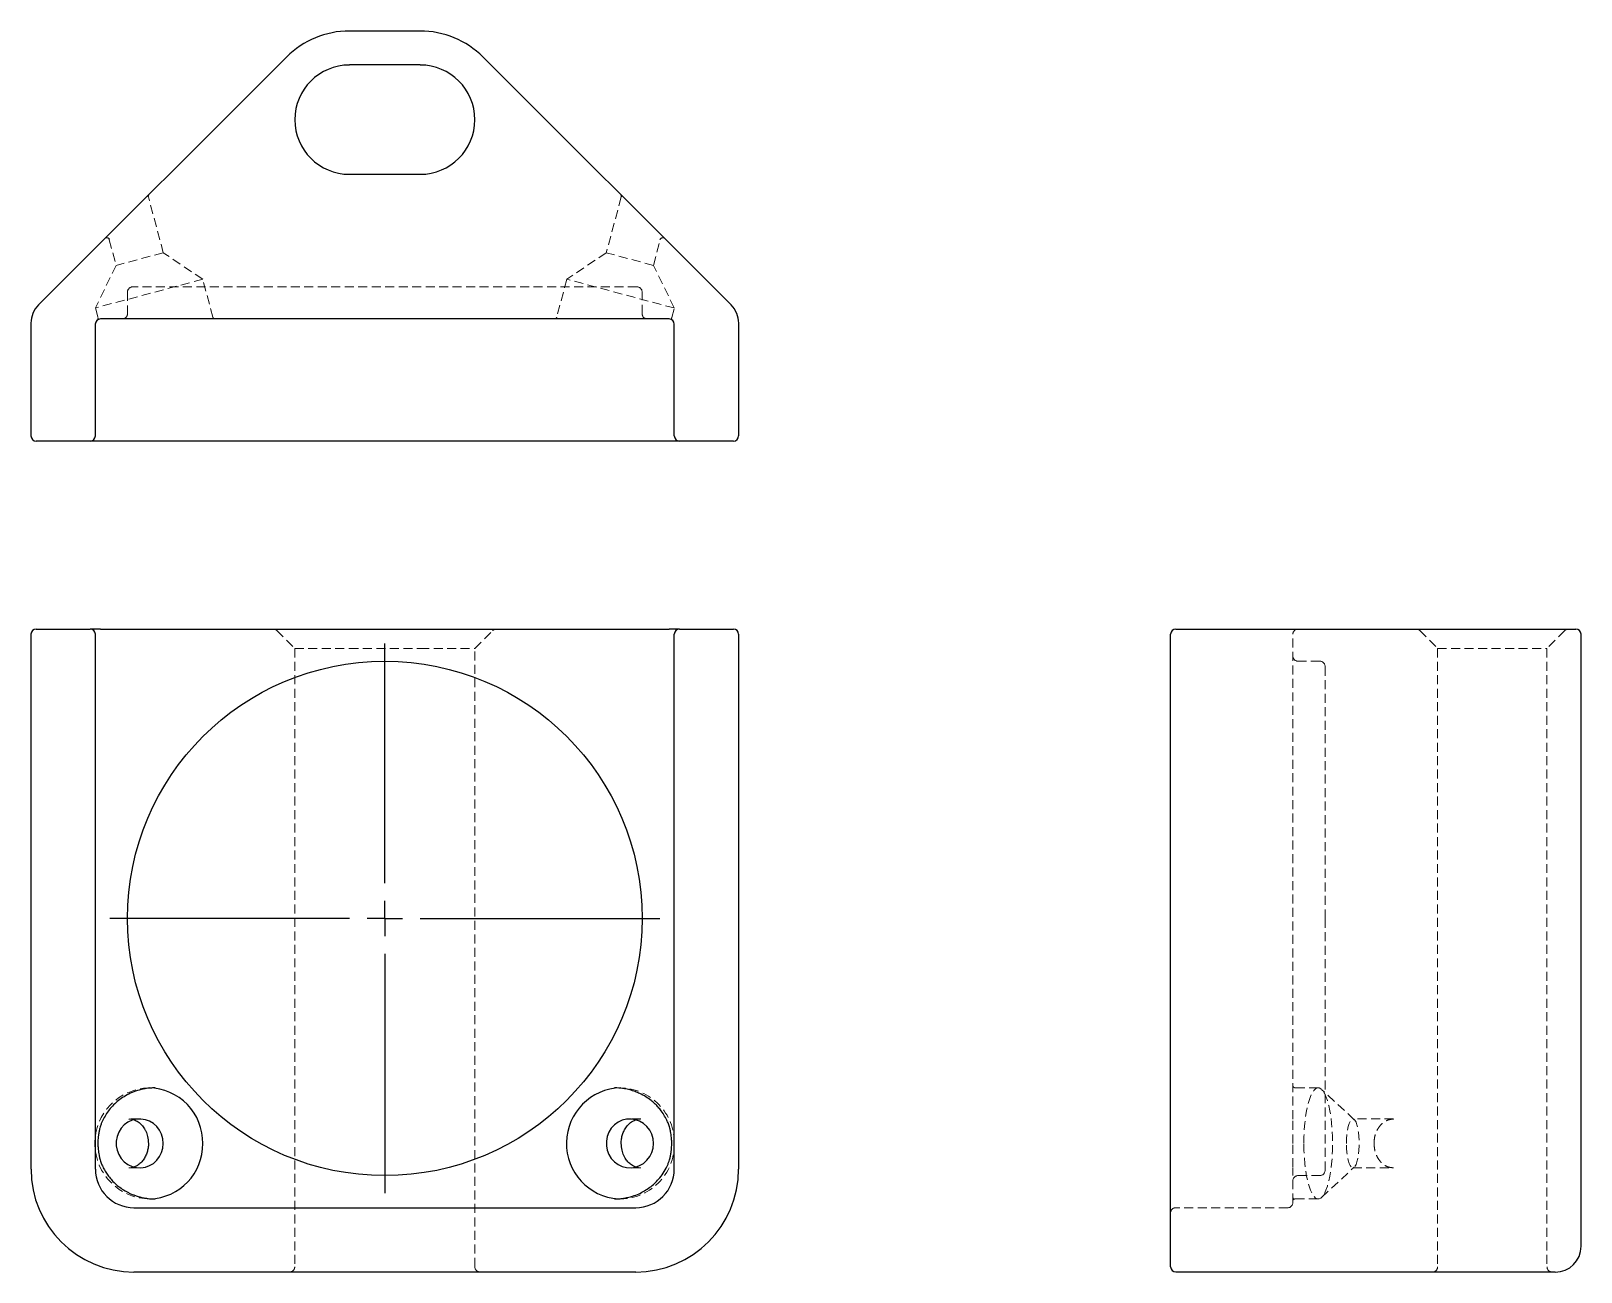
# Model space of a CAD drawing. Header units: millimetres. Extents: x 33 to 252, y 12 to 187.
import ezdxf

# ---------------------------------------------------------------- set-up
doc = ezdxf.new("R2010")
doc.units = ezdxf.units.MM
doc.linetypes.add('HIDDEN', pattern=[1.905, 1.27, -0.635])
doc.layers.add('10', color=7, linetype='Continuous')

# ---------------------------------------------------------------- blocks, each defined once
blk = doc.blocks.new('SW_CENTERMARKSYMBOL_0')
at = {"layer": '10', "color": 0}
for p, q in [((0, 5), (0, 38.85)), ((0, 0), (0, 2.5)), ((-5, 0), (-38.85, 0)), ((0, 0), (-2.5, 0)), ((0, 0), (0, -2.5)), ((0, 0), (2.5, 0)), ((5, 0), (38.85, 0)), ((0, -5), (0, -38.85))]:
    blk.add_line(p, q, dxfattribs=at)

msp = doc.modelspace()

# ---------------------------------------------------------------- linework, layer by layer
at = {"color": 7, "linetype": 'Continuous', "lineweight": 25}
for p, q in [((78, 186.99), (88, 186.99)), ((34.08, 148.26), (69.14, 183.32)), ((88, 182.18), (78, 182.18)), ((96.86, 183.32), (131.92, 148.26)), ((78, 166.73), (88, 166.73)), ((33.02, 129.74), (33.02, 145.68)), ((42.1, 145.55), (42.1, 129.74)), ((123.17, 146.28), (42.83, 146.28)), ((123.9, 129.74), (123.9, 145.55)), ((132.98, 145.68), (132.98, 129.74)), ((41.38, 129.01), (33.74, 129.01)), ((47.56, 129.01), (41.38, 129.01)), ((118.44, 129.01), (47.56, 129.01)), ((124.62, 129.01), (118.44, 129.01)), ((132.26, 129.01), (124.62, 129.01)), ((33.02, 26.11), (33.02, 101.72)), ((33.74, 102.45), (41.38, 102.45)), ((42.83, 102.45), (41.38, 102.45)), ((42.1, 101.72), (42.1, 26.11)), ((42.83, 102.45), (123.17, 102.45)), ((124.62, 102.45), (123.17, 102.45)), ((123.9, 26.11), (123.9, 101.72)), ((124.62, 102.45), (132.26, 102.45)), ((132.98, 101.72), (132.98, 26.11)), ((194.01, 26.11), (194.01, 101.72)), ((194.74, 102.45), (210.68, 102.45)), ((210.68, 102.45), (212.74, 102.45)), ((212.74, 102.45), (247.8, 102.45)), ((247.8, 102.45), (251.26, 102.45)), ((251.99, 15.2), (251.99, 101.72)), ((194.01, 12.3), (194.01, 26.11)), ((47.56, 20.66), (118.44, 20.66)), ((118.44, 11.57), (47.56, 11.57)), ((221.59, 11.57), (194.74, 11.57)), ((245.74, 11.57), (221.59, 11.57)), ((248.35, 11.57), (245.74, 11.57))]:
    msp.add_line(p, q, dxfattribs=at)
at = {"color": 7, "linetype": 'HIDDEN', "lineweight": 18}
for p, q in [((51.71, 155.64), (49.6, 163.52)), ((116.4, 163.52), (114.29, 155.64)), ((44.08, 157.48), (45.05, 153.86)), ((51.71, 155.64), (45.05, 153.86)), ((57.27, 151.9), (51.71, 155.64)), ((114.29, 155.64), (108.73, 151.9)), ((120.95, 153.86), (114.29, 155.64)), ((120.95, 153.86), (121.92, 157.48)), ((45.05, 153.86), (42.11, 147.83)), ((123.89, 147.83), (120.95, 153.86)), ((57.27, 151.9), (42.11, 147.83)), ((58.71, 146.53), (57.27, 151.9)), ((108.73, 151.9), (107.29, 146.53)), ((123.89, 147.83), (108.73, 151.9)), ((46.65, 150.1), (46.65, 147.01)), ((118.62, 150.83), (47.38, 150.83)), ((119.35, 147.01), (119.35, 150.1)), ((42.11, 147.83), (42.47, 146.48)), ((123.53, 146.48), (123.89, 147.83)), ((67.76, 102.23), (70.28, 99.72)), ((95.72, 99.72), (98.24, 102.23)), ((211.28, 33.18), (211.28, 101.72)), ((229.22, 102.23), (231.73, 99.72)), ((249.69, 102.23), (247.18, 99.72)), ((70.28, 99.72), (78, 99.72)), ((70.28, 99.72), (70.28, 12.3)), ((78, 99.72), (88, 99.72)), ((88, 99.72), (95.72, 99.72)), ((95.72, 12.3), (95.72, 99.72)), ((231.73, 99.72), (247.18, 99.72)), ((231.73, 99.72), (231.73, 12.3)), ((247.18, 99.72), (247.18, 12.3)), ((215.1, 97.9), (212.01, 97.9)), ((215.83, 61.55), (215.83, 97.18)), ((215.83, 25.93), (215.83, 61.55)), ((50.55, 37.59), (49.69, 37.59)), ((116.31, 37.59), (115.45, 37.59)), ((211.65, 37.59), (211.64, 37.59)), ((214.86, 37.59), (211.65, 37.59)), ((219.96, 33.1), (215.34, 37.38)), ((48.38, 33.2), (46.84, 33.2)), ((119.16, 33.2), (117.62, 33.2)), ((225.5, 33.2), (219.75, 33.2)), ((46.84, 26.29), (48.38, 26.29)), ((117.62, 26.29), (119.16, 26.29)), ((211.28, 26.11), (211.28, 26.31)), ((215.34, 22.11), (219.96, 26.39)), ((219.75, 26.29), (225.5, 26.29)), ((211.28, 21.38), (211.28, 26.11)), ((212.01, 25.2), (215.1, 25.2)), ((211.65, 21.91), (211.64, 21.91)), ((49.69, 21.9), (50.55, 21.9)), ((115.45, 21.9), (116.31, 21.9)), ((210.55, 20.66), (194.74, 20.66)), ((211.65, 21.9), (214.86, 21.9))]:
    msp.add_line(p, q, dxfattribs=at)
at = {"color": 7, "linetype": 'HIDDEN', "lineweight": 18, "flags": 128}
for points in [[(212.83, 29.74), (212.85, 30.73), (212.9, 31.7), (212.98, 32.63), (213.08, 33.53), (213.22, 34.36), (213.38, 35.12), (213.57, 35.79), (213.78, 36.37), (214, 36.85), (214.24, 37.21), (214.48, 37.45), (214.74, 37.58), (214.99, 37.58), (215.24, 37.45), (215.49, 37.21), (215.73, 36.85), (215.95, 36.37), (216.16, 35.79), (216.34, 35.12), (216.51, 34.36), (216.64, 33.53), (216.75, 32.63), (216.83, 31.7), (216.88, 30.73), (216.9, 29.74), (216.88, 28.76), (216.83, 27.79), (216.75, 26.86), (216.64, 25.96), (216.51, 25.13), (216.34, 24.37), (216.16, 23.7), (215.95, 23.12), (215.73, 22.64), (215.49, 22.28), (215.24, 22.03), (214.99, 21.91), (214.74, 21.91), (214.48, 22.03), (214.24, 22.28), (214, 22.64), (213.78, 23.12), (213.57, 23.7), (213.38, 24.37), (213.22, 25.13), (213.08, 25.96), (212.98, 26.86), (212.9, 27.79), (212.85, 28.76), (212.83, 29.74)], [(218.86, 29.74), (218.87, 30.4), (218.92, 31.03), (219, 31.61), (219.1, 32.13), (219.23, 32.56), (219.38, 32.88), (219.54, 33.1), (219.71, 33.19), (219.88, 33.16), (220.04, 33.01), (220.2, 32.73), (220.34, 32.35), (220.45, 31.88), (220.54, 31.33), (220.61, 30.72), (220.64, 30.07), (220.64, 29.42), (220.61, 28.77), (220.54, 28.16), (220.45, 27.61), (220.34, 27.14), (220.2, 26.76), (220.04, 26.48), (219.88, 26.33), (219.71, 26.3), (219.54, 26.39), (219.38, 26.61), (219.23, 26.93), (219.1, 27.36), (219, 27.88), (218.92, 28.46), (218.87, 29.09), (218.86, 29.74)]]:
    msp.add_lwpolyline(points, dxfattribs=at)
at = {"color": 7, "linetype": 'Continuous', "lineweight": 25, "flags": 128}
for points in [[(51.71, 29.74), (51.65, 30.4), (51.47, 31.03), (51.18, 31.61), (50.79, 32.13), (50.31, 32.56), (49.76, 32.88), (49.17, 33.1), (48.54, 33.19), (47.91, 33.16), (47.29, 33.01), (46.71, 32.73), (46.2, 32.35), (45.76, 31.88), (45.42, 31.33), (45.18, 30.72), (45.06, 30.07), (45.06, 29.42), (45.18, 28.77), (45.42, 28.16), (45.76, 27.61), (46.2, 27.14), (46.71, 26.76), (47.29, 26.48), (47.91, 26.33), (48.54, 26.3), (49.17, 26.39), (49.76, 26.61), (50.31, 26.93), (50.79, 27.36), (51.18, 27.88), (51.47, 28.46), (51.65, 29.09), (51.71, 29.74)], [(120.95, 29.74), (120.89, 30.4), (120.71, 31.03), (120.42, 31.61), (120.03, 32.13), (119.55, 32.56), (119, 32.88), (118.41, 33.1), (117.78, 33.19), (117.15, 33.16), (116.53, 33.01), (115.95, 32.73), (115.44, 32.35), (115, 31.88), (114.66, 31.33), (114.42, 30.72), (114.3, 30.07), (114.3, 29.42), (114.42, 28.77), (114.66, 28.16), (115, 27.61), (115.44, 27.14), (115.95, 26.76), (116.53, 26.48), (117.15, 26.33), (117.78, 26.3), (118.41, 26.39), (119, 26.61), (119.55, 26.93), (120.03, 27.36), (120.42, 27.88), (120.71, 28.46), (120.89, 29.09), (120.95, 29.74)]]:
    msp.add_lwpolyline(points, dxfattribs=at)
at = {"color": 7, "linetype": 'Continuous', "lineweight": 25}
msp.add_circle((83, 61.55), 36.35, dxfattribs=at)
for centre, radius, start, end in [((78, 174.45), 12.53, 90, 135), ((88, 174.45), 12.53, 45, 90), ((78, 174.45), 7.72, 90, 270), ((88, 174.45), 7.72, 270, 90), ((36.65, 145.68), 3.64, 135, 180), ((129.35, 145.68), 3.64, 0, 45), ((42.83, 145.55), 0.727, 90, 180), ((123.17, 145.55), 0.727, 0, 90), ((33.74, 129.74), 0.727, 180, 270), ((41.38, 129.74), 0.727, 270, 0), ((124.62, 129.74), 0.727, 180, 270), ((132.26, 129.74), 0.727, 270, 0), ((33.74, 101.72), 0.727, 90, 180), ((41.38, 101.72), 0.727, 0, 90), ((124.62, 101.72), 0.727, 90, 180), ((132.26, 101.72), 0.727, 0, 90), ((194.74, 101.72), 0.727, 90, 180), ((251.26, 101.72), 0.727, 0, 90), ((49.56, 29.88), 7.71, 358.9535, 89.0605), ((116.52, 29.74), 7.86, 91.546, 266.1491), ((49.55, 29.61), 7.72, 272.0351, 0.9754), ((47.56, 26.11), 14.54, 180, 270), ((47.56, 26.11), 5.45, 180, 270), ((118.44, 26.11), 14.54, 270, 0), ((118.44, 26.11), 5.45, 270, 0), ((248.35, 15.2), 3.64, 270, 0), ((194.74, 12.3), 0.727, 180, 270)]:
    msp.add_arc(centre, radius, start, end, dxfattribs=at)
at = {"color": 7, "linetype": 'HIDDEN', "lineweight": 18}
for centre, radius, start, end in [((49.95, 163.61), 0.364, 135, 195), ((116.05, 163.61), 0.364, 345, 45), ((43.73, 157.39), 0.364, 28.1847, 107.2089), ((122.27, 157.39), 0.364, 72.7911, 151.8153), ((47.38, 150.1), 0.727, 90, 180), ((118.62, 150.1), 0.727, 0, 90), ((45.92, 147.01), 0.727, 270, 0), ((120.08, 147.01), 0.727, 180, 270), ((59.05, 146.65), 0.364, 195, 270), ((106.95, 146.65), 0.364, 270, 345), ((67.25, 101.72), 0.727, 45, 90), ((98.75, 101.72), 0.727, 90, 135), ((212.01, 101.72), 0.727, 90, 180), ((228.7, 101.72), 0.727, 45, 90), ((250.21, 101.72), 0.727, 90, 135), ((212.01, 98.63), 0.727, 180, 270), ((215.1, 97.18), 0.727, 0, 90), ((49.89, 29.75), 7.85, 91.4886, 269.5019), ((116.18, 29.88), 7.71, 358.9535, 89.0605), ((116.19, 29.61), 7.71, 268.5838, 1.0157), ((212.01, 24.47), 0.727, 90, 180), ((215.1, 25.93), 0.727, 270, 0), ((194.74, 19.93), 0.727, 90, 180), ((210.55, 21.38), 0.727, 270, 0), ((69.55, 12.3), 0.727, 270, 0), ((96.45, 12.3), 0.727, 180, 270), ((231, 12.3), 0.727, 270, 0), ((247.91, 12.3), 0.727, 180, 270)]:
    msp.add_arc(centre, radius, start, end, dxfattribs=at)
for points, knots in [([(43.64, 157.74), (43.69, 157.74), (43.78, 157.76), (43.93, 157.72), (44.06, 157.63), (44.11, 157.57), (44.13, 157.54)], [0, 0, 0, 0, 0.222751, 0.492042, 0.752372, 1, 1, 1, 1]), ([(121.87, 157.54), (121.89, 157.57), (121.94, 157.63), (122.07, 157.72), (122.22, 157.76), (122.31, 157.74), (122.36, 157.74)], [0, 0, 0, 0, 0.247628, 0.507958, 0.777249, 1, 1, 1, 1]), ([(121.92, 157.48), (121.92, 157.48), (121.92, 157.49), (121.89, 157.51), (121.87, 157.54), (121.87, 157.54)], [0, 0, 0, 0, 0.479082, 0.96207, 1, 1, 1, 1]), ([(42.47, 146.48), (42.48, 146.44), (42.49, 146.38), (42.47, 146.27), (42.43, 146.18), (42.38, 146.13), (42.36, 146.11)], [0, 0, 0, 0, 0.245006, 0.5, 0.754994, 1, 1, 1, 1]), ([(123.64, 146.11), (123.62, 146.13), (123.57, 146.18), (123.53, 146.27), (123.51, 146.38), (123.52, 146.44), (123.53, 146.48)], [0, 0, 0, 0, 0.245006, 0.5, 0.754994, 1, 1, 1, 1]), ([(211.65, 37.59), (211.6, 37.6), (211.51, 37.61), (211.38, 37.69), (211.3, 37.81), (211.29, 37.9), (211.28, 37.94)], [0, 0, 0, 0, 0.241006, 0.496224, 0.753471, 1, 1, 1, 1]), ([(46.84, 33.2), (46.93, 33.19), (47.1, 33.19), (47.33, 33.14), (47.48, 33.11), (47.56, 33.07), (47.57, 33.07)], [0, 0, 0, 0, 0.377281, 0.685577, 0.924873, 1, 1, 1, 1]), ([(118.37, 33.05), (118.41, 33.06), (118.54, 33.11), (118.8, 33.18), (119.03, 33.19), (119.16, 33.2)], [0, 0, 0, 0, 0.141673, 0.498805, 1, 1, 1, 1]), ([(211.28, 29.74), (211.28, 30.31), (211.28, 31.46), (211.28, 32.6), (211.28, 33.12), (211.28, 33.12)], [0, 0, 0, 0, 0.49187, 0.993955, 1, 1, 1, 1]), ([(222.75, 29.74), (222.76, 30.02), (222.79, 30.57), (223.02, 31.31), (223.34, 31.94), (223.74, 32.43), (224.17, 32.79), (224.75, 33.11), (225.21, 33.16), (225.5, 33.2)], [0, 0, 0, 0, 0.1412378, 0.2770316, 0.4091814, 0.5379671, 0.662701, 0.7821682, 1, 1, 1, 1]), ([(211.28, 26.37), (211.28, 26.37), (211.28, 26.74), (211.28, 27.52), (211.28, 28.65), (211.28, 29.39), (211.28, 29.74)], [0, 0, 0, 0, 0.001993, 0.365908, 0.698089, 1, 1, 1, 1]), ([(225.5, 26.29), (225.23, 26.32), (224.8, 26.36), (224.24, 26.65), (223.8, 26.99), (223.39, 27.48), (223.05, 28.1), (222.8, 28.87), (222.77, 29.45), (222.75, 29.74)], [0, 0, 0, 0, 0.201461, 0.317211, 0.44115, 0.571891, 0.708285, 0.850382, 1, 1, 1, 1]), ([(47.54, 26.41), (47.53, 26.4), (47.44, 26.37), (47.2, 26.31), (46.97, 26.3), (46.84, 26.29)], [0, 0, 0, 0, 0.032698, 0.435173, 1, 1, 1, 1]), ([(119.16, 26.29), (119.07, 26.3), (118.9, 26.3), (118.67, 26.35), (118.51, 26.39), (118.42, 26.42), (118.39, 26.44)], [0, 0, 0, 0, 0.357141, 0.648979, 0.875501, 1, 1, 1, 1]), ([(211.31, 22.04), (211.32, 21.99), (211.34, 21.88), (211.46, 21.89), (211.59, 21.89), (211.65, 21.9)], [0, 0, 0, 0, 0.300116, 0.674835, 1, 1, 1, 1]), ([(211.32, 21.71), (211.32, 21.72), (211.32, 21.72), (211.32, 21.73), (211.33, 21.75), (211.34, 21.76), (211.35, 21.77), (211.37, 21.8), (211.41, 21.83), (211.51, 21.89), (211.59, 21.89), (211.65, 21.9)], [0, 0, 0, 0, 0.007129, 0.031363, 0.042668, 0.054079, 0.078857, 0.108252, 0.184144, 0.402093, 1, 1, 1, 1])]:
    msp.add_open_spline(points, degree=3, knots=knots, dxfattribs=at)
at = {"color": 7, "linetype": 'Continuous', "lineweight": 25}
for points, knots in [([(50.55, 37.59), (50.32, 37.59), (49.85, 37.58), (49.01, 37.47), (48.06, 37.24), (47.05, 36.86), (46.17, 36.38), (45.38, 35.83), (44.68, 35.21), (43.87, 34.32), (43.43, 33.54), (43.15, 33.03)], [0, 0, 0, 0, 0.076218, 0.15352, 0.278193, 0.395238, 0.504676, 0.60653, 0.709925, 0.809981, 1, 1, 1, 1]), ([(122.85, 33.03), (122.57, 33.54), (122.18, 34.23), (121.53, 34.98), (121.09, 35.42), (120.55, 35.88), (119.86, 36.36), (119.1, 36.77), (118.35, 37.09), (117.62, 37.32), (116.77, 37.5), (116.03, 37.6), (115.56, 37.58), (115.45, 37.58)], [0, 0, 0, 0, 0.190002, 0.256355, 0.324186, 0.393512, 0.490268, 0.598003, 0.675966, 0.758827, 0.84659, 0.962447, 1, 1, 1, 1]), ([(43.15, 33.03), (43.12, 32.97), (43.07, 32.85), (42.99, 32.66), (42.91, 32.45), (42.82, 32.2), (42.72, 31.86), (42.62, 31.41), (42.54, 30.92), (42.49, 30.45), (42.47, 30.07), (42.47, 29.84), (42.47, 29.74)], [0, 0, 0, 0, 0.058034, 0.11914, 0.18339, 0.250845, 0.354967, 0.499803, 0.661686, 0.799003, 0.911766, 1, 1, 1, 1]), ([(47.57, 33.07), (47.67, 33.03), (47.86, 32.96), (48.23, 32.74), (48.58, 32.45), (48.87, 32.1), (49.06, 31.8), (49.24, 31.47), (49.39, 31.1), (49.55, 30.54), (49.58, 30.07), (49.6, 29.74)], [0, 0, 0, 0, 0.088906, 0.183277, 0.366807, 0.450844, 0.529805, 0.622332, 0.711321, 0.797125, 1, 1, 1, 1]), ([(116.4, 29.74), (116.4, 29.85), (116.4, 30.07), (116.44, 30.39), (116.52, 30.81), (116.68, 31.3), (116.96, 31.86), (117.27, 32.28), (117.59, 32.59), (117.83, 32.77), (118.05, 32.91), (118.22, 32.99), (118.33, 33.03), (118.37, 33.05)], [0, 0, 0, 0, 0.068435, 0.137427, 0.207219, 0.339201, 0.478894, 0.644461, 0.73524, 0.831421, 0.894113, 0.962057, 1, 1, 1, 1]), ([(123.53, 29.74), (123.53, 29.82), (123.53, 29.99), (123.52, 30.28), (123.49, 30.62), (123.44, 31), (123.37, 31.44), (123.28, 31.86), (123.17, 32.22), (123.07, 32.52), (122.96, 32.78), (122.89, 32.95), (122.85, 33.03)], [0, 0, 0, 0, 0.068713, 0.152944, 0.252708, 0.368016, 0.498873, 0.644245, 0.749219, 0.838525, 0.922066, 1, 1, 1, 1]), ([(42.47, 29.74), (42.47, 29.67), (42.47, 29.49), (42.48, 29.21), (42.51, 28.87), (42.56, 28.48), (42.63, 28.05), (42.72, 27.63), (42.83, 27.26), (42.93, 26.97), (43.04, 26.7), (43.11, 26.54), (43.15, 26.46)], [0, 0, 0, 0, 0.068713, 0.152944, 0.252708, 0.368016, 0.498873, 0.644245, 0.749219, 0.838525, 0.922066, 1, 1, 1, 1]), ([(49.6, 29.74), (49.6, 29.64), (49.6, 29.42), (49.56, 29.09), (49.48, 28.68), (49.32, 28.19), (49.04, 27.63), (48.73, 27.2), (48.41, 26.9), (48.17, 26.72), (47.95, 26.58), (47.75, 26.48), (47.61, 26.43), (47.54, 26.41)], [0, 0, 0, 0, 0.066568, 0.1336786, 0.201566, 0.3299485, 0.465831, 0.626882, 0.715184, 0.808742, 0.869724, 0.9358145, 1, 1, 1, 1]), ([(118.39, 26.44), (118.31, 26.47), (118.13, 26.53), (117.77, 26.75), (117.42, 27.04), (117.13, 27.39), (116.94, 27.68), (116.76, 28.02), (116.61, 28.39), (116.45, 28.95), (116.42, 29.42), (116.4, 29.74)], [0, 0, 0, 0, 0.077083, 0.172679, 0.35859, 0.443718, 0.523704, 0.617431, 0.707575, 0.794493, 1, 1, 1, 1]), ([(122.85, 26.46), (122.88, 26.52), (122.93, 26.64), (123.01, 26.83), (123.09, 27.04), (123.18, 27.29), (123.28, 27.63), (123.38, 28.08), (123.46, 28.57), (123.51, 29.04), (123.53, 29.42), (123.53, 29.64), (123.53, 29.74)], [0, 0, 0, 0, 0.058034, 0.11914, 0.18339, 0.250845, 0.354967, 0.499803, 0.661686, 0.799003, 0.911766, 1, 1, 1, 1]), ([(43.15, 26.46), (43.26, 26.25), (43.47, 25.83), (43.86, 25.24), (44.33, 24.65), (44.89, 24.08), (45.55, 23.52), (46.16, 23.12), (46.68, 22.83), (47.09, 22.63), (47.54, 22.45), (48.02, 22.28), (48.54, 22.13), (49.06, 22.02), (49.63, 21.94), (50.13, 21.89), (50.45, 21.9), (50.55, 21.91)], [0, 0, 0, 0, 0.0759484, 0.1535999, 0.2329876, 0.3223149, 0.4158861, 0.5137331, 0.5605137, 0.6102779, 0.6630277, 0.7187647, 0.7774904, 0.839206, 0.8924678, 0.9678384, 1, 1, 1, 1]), ([(115.45, 21.9), (115.63, 21.9), (115.99, 21.9), (116.48, 21.96), (117.15, 22.06), (117.96, 22.25), (118.89, 22.61), (119.71, 23.04), (120.45, 23.52), (121.11, 24.07), (121.75, 24.74), (122.35, 25.52), (122.69, 26.15), (122.85, 26.46)], [0, 0, 0, 0, 0.059767, 0.117988, 0.160852, 0.28125, 0.389714, 0.486251, 0.584115, 0.677708, 0.76706, 0.885461, 1, 1, 1, 1])]:
    msp.add_open_spline(points, degree=3, knots=knots, dxfattribs=at)

# ---------------------------------------------------------------- block references
at = {"layer": '10'}
msp.add_blockref('SW_CENTERMARKSYMBOL_0', (83, 61.55), dxfattribs=at)

doc.saveas('drawing.dxf')
